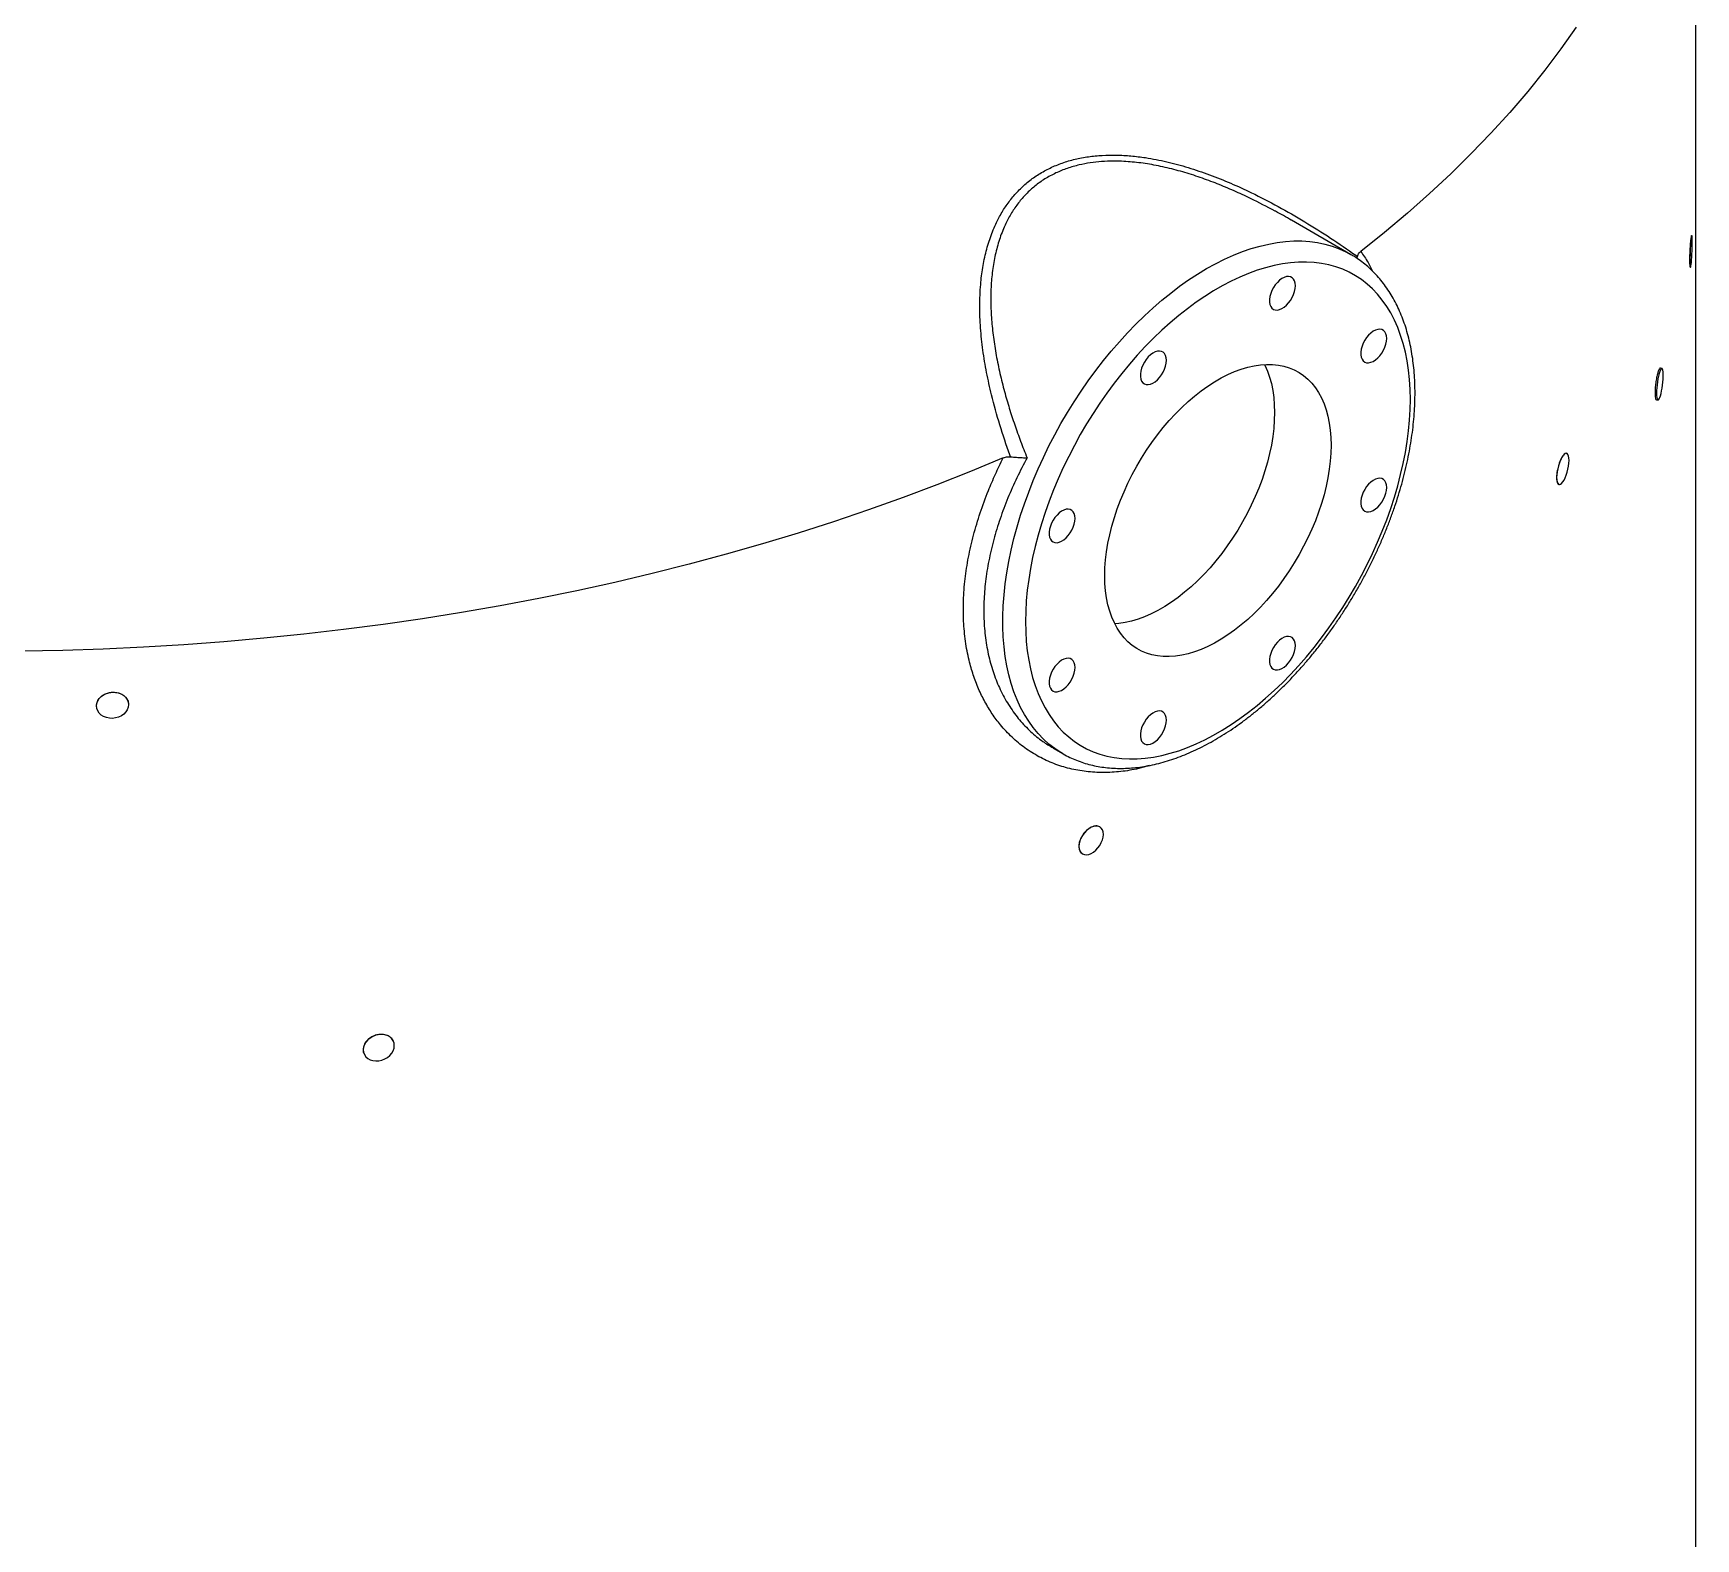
# Model space of a CAD drawing. Header units: millimetres. Extents: x 0 to 594, y 0 to 420.
# Drawn here: x 362.85 to 397.47, y 62.69 to 94.04 of the extents above; entities that cross this region are included whole.
import ezdxf

# ---------------------------------------------------------------- set-up
doc = ezdxf.new("R2010")
doc.units = ezdxf.units.MM

msp = doc.modelspace()

# ---------------------------------------------------------------- linework, layer by layer
at = {"color": 7, "linetype": 'Continuous', "lineweight": 25}
for p, q in [((397.4669, 39.9726), (397.4669, 101.7122)), ((390.2802, 89.4346), (389.0452, 90.1476)), ((397.385, 89.8316), (397.3845, 89.8316)), ((390.4185, 89.3466), (390.4209, 89.3907)), ((397.3562, 89.1656), (397.3567, 89.1655)), ((396.7619, 87.0616), (396.7308, 87.0685)), ((396.636, 86.4143), (396.6496, 86.4075)), ((396.6495, 86.4038), (396.6811, 86.403)), ((394.7773, 85.2924), (394.7768, 85.2926)), ((394.6199, 84.6446), (394.6205, 84.6445)), ((364.1647, 80.0051), (364.1648, 80.0042)), ((364.8262, 80.0885), (364.826, 80.0894)), ((384.0825, 79.1564), (384.2807, 79.042)), ((384.2807, 79.042), (384.2763, 79.0446)), ((385.0633, 77.5093), (385.0627, 77.5097)), ((384.6872, 76.9588), (384.6877, 76.9585)), ((369.7312, 72.7917), (369.7315, 72.7909)), ((370.3488, 73.0427), (370.3485, 73.0435))]:
    msp.add_line(p, q, dxfattribs=at)
at = {"color": 7, "linetype": 'Continuous', "lineweight": 25, "flags": 128}
for points in [[(394.9794, 94.1668), (394.6603, 93.716), (394.3228, 93.2698), (393.967, 92.8283), (393.5932, 92.3918), (393.2016, 91.9605), (392.7925, 91.5347), (392.3659, 91.1147), (391.9222, 90.7006), (391.4617, 90.2926), (390.9845, 89.8911), (390.491, 89.4962)], [(397.3709, 89.7708), (397.3661, 89.7281), (397.3615, 89.6766), (397.3573, 89.6183), (397.3536, 89.5553), (397.3505, 89.4902), (397.3483, 89.4254), (397.3469, 89.3635), (397.3464, 89.3067), (397.3469, 89.2573), (397.3483, 89.2171), (397.3505, 89.1878), (397.3536, 89.1704), (397.3573, 89.1657), (397.3615, 89.1737), (397.3661, 89.1942), (397.3709, 89.2264)], [(397.3709, 89.2264), (397.3756, 89.2691), (397.3802, 89.3206), (397.3845, 89.3789), (397.3882, 89.4418), (397.3912, 89.5069), (397.3935, 89.5717), (397.3949, 89.6337), (397.3953, 89.6905), (397.3949, 89.7399), (397.3935, 89.78), (397.3912, 89.8094), (397.3882, 89.8267), (397.3845, 89.8315), (397.3802, 89.8235), (397.3756, 89.803), (397.3709, 89.7708)], [(391.5231, 86.4154), (391.5189, 86.6236), (391.5065, 86.8266), (391.4858, 87.0239), (391.4568, 87.2152), (391.4197, 87.4), (391.3745, 87.578), (391.3213, 87.7488), (391.2602, 87.912), (391.1914, 88.0674), (391.1149, 88.2145), (391.031, 88.353), (390.9397, 88.4828), (390.8414, 88.6035), (390.7362, 88.7149), (390.6244, 88.8167), (390.5061, 88.9087), (390.3815, 88.9908), (390.2511, 89.0627), (390.115, 89.1244), (389.9735, 89.1757), (389.8269, 89.2164), (389.6755, 89.2465), (389.5196, 89.266), (389.3596, 89.2748), (389.1958, 89.2728), (389.0284, 89.2602), (388.858, 89.2368), (388.6847, 89.2028), (388.5091, 89.1582), (388.3314, 89.1032), (388.152, 89.0378), (387.9713, 88.9621), (387.7896, 88.8764), (387.6074, 88.7808), (387.4249, 88.6755), (387.2427, 88.5607), (387.061, 88.4367), (386.8803, 88.3036), (386.7009, 88.1619), (386.5232, 88.0118), (386.3475, 87.8536), (386.1743, 87.6875), (386.0038, 87.5141), (385.8365, 87.3336), (385.6727, 87.1464), (385.5127, 86.9528), (385.3568, 86.7534), (385.2054, 86.5485), (385.0588, 86.3385), (384.9173, 86.1239), (384.7812, 85.905), (384.6507, 85.6825), (384.5262, 85.4567), (384.4079, 85.228), (384.296, 84.997), (384.1908, 84.7642), (384.0925, 84.53), (384.0013, 84.2949), (383.9174, 84.0594), (383.8409, 83.824), (383.7721, 83.5892), (383.711, 83.3555), (383.6578, 83.1233), (383.6126, 82.8931), (383.5755, 82.6654), (383.5465, 82.4407), (383.5258, 82.2195), (383.5134, 82.0021), (383.5092, 81.7891), (383.5134, 81.5809), (383.5258, 81.3779), (383.5465, 81.1806), (383.5755, 80.9893), (383.6126, 80.8045), (383.6578, 80.6265), (383.711, 80.4557), (383.7721, 80.2925), (383.8409, 80.1372), (383.9174, 79.9901), (384.0013, 79.8515), (384.0925, 79.7217), (384.1908, 79.601), (384.296, 79.4896), (384.4079, 79.3878), (384.5262, 79.2958), (384.6507, 79.2137), (384.7812, 79.1418), (384.9173, 79.0801), (385.0588, 79.0289), (385.2054, 78.9881), (385.3568, 78.958), (385.5127, 78.9385), (385.6727, 78.9298), (385.8365, 78.9317), (386.0038, 78.9444), (386.1743, 78.9677), (386.3475, 79.0017), (386.5232, 79.0463), (386.7009, 79.1014), (386.8803, 79.1668), (387.061, 79.2424), (387.2427, 79.3281), (387.4249, 79.4237), (387.6074, 79.5291), (387.7896, 79.6438), (387.9713, 79.7679), (388.152, 79.9009), (388.3314, 80.0426), (388.5091, 80.1927), (388.6847, 80.351), (388.858, 80.517), (389.0284, 80.6904), (389.1958, 80.871), (389.3596, 81.0582), (389.5196, 81.2517), (389.6755, 81.4511), (389.8269, 81.6561), (389.9735, 81.866), (390.115, 82.0807), (390.2511, 82.2995), (390.3815, 82.5221), (390.5061, 82.7479), (390.6244, 82.9765), (390.7362, 83.2075), (390.8414, 83.4403), (390.9397, 83.6745), (391.031, 83.9096), (391.1149, 84.1451), (391.1914, 84.3805), (391.2602, 84.6153), (391.3213, 84.8491), (391.3745, 85.0813), (391.4197, 85.3115), (391.4568, 85.5391), (391.4858, 85.7638), (391.5065, 85.9851), (391.5189, 86.2024), (391.5231, 86.4154)], [(389.1312, 88.7814), (389.1268, 88.8348), (389.1139, 88.8814), (389.0928, 88.9198), (389.0642, 88.9487), (389.0291, 88.9672), (388.9886, 88.9747), (388.9439, 88.971), (388.8965, 88.9561), (388.848, 88.9306), (388.7998, 88.8952), (388.7536, 88.8512), (388.7108, 88.7999), (388.6728, 88.743), (388.6408, 88.6823), (388.6159, 88.6197), (388.5988, 88.5573), (388.5901, 88.4971), (388.5901, 88.441), (388.5988, 88.3908), (388.6159, 88.3481), (388.6408, 88.3143), (388.6728, 88.2905), (388.7108, 88.2775), (388.7536, 88.2756), (388.7998, 88.2849), (388.848, 88.3052), (388.8965, 88.3357), (388.9439, 88.3756), (388.9886, 88.4234), (389.0291, 88.4778), (389.0642, 88.5368), (389.0928, 88.5987), (389.1139, 88.6614), (389.1268, 88.723), (389.1312, 88.7814)], [(391.0318, 87.6838), (391.0275, 87.7372), (391.0145, 87.7838), (390.9935, 87.8222), (390.9649, 87.8511), (390.9298, 87.8696), (390.8892, 87.8771), (390.8445, 87.8734), (390.7972, 87.8585), (390.7486, 87.833), (390.7005, 87.7977), (390.6542, 87.7536), (390.6114, 87.7023), (390.5735, 87.6454), (390.5415, 87.5847), (390.5166, 87.5222), (390.4995, 87.4598), (390.4908, 87.3995), (390.4908, 87.3434), (390.4995, 87.2932), (390.5166, 87.2505), (390.5415, 87.2167), (390.5735, 87.1929), (390.6114, 87.1799), (390.6542, 87.178), (390.7005, 87.1873), (390.7486, 87.2076), (390.7972, 87.2382), (390.8445, 87.278), (390.8892, 87.3258), (390.9298, 87.3802), (390.9649, 87.4392), (390.9935, 87.5011), (391.0145, 87.5638), (391.0275, 87.6254), (391.0318, 87.6838)], [(386.4432, 87.2297), (386.4389, 87.283), (386.4259, 87.3297), (386.4049, 87.3681), (386.3763, 87.397), (386.3412, 87.4155), (386.3006, 87.423), (386.2559, 87.4192), (386.2086, 87.4044), (386.16, 87.3789), (386.1119, 87.3435), (386.0656, 87.2995), (386.0228, 87.2482), (385.9849, 87.1913), (385.9529, 87.1306), (385.928, 87.068), (385.9109, 87.0056), (385.9022, 86.9454), (385.9022, 86.8893), (385.9109, 86.8391), (385.928, 86.7964), (385.9529, 86.7626), (385.9849, 86.7388), (386.0228, 86.7258), (386.0656, 86.7239), (386.1119, 86.7332), (386.16, 86.7535), (386.2086, 86.784), (386.2559, 86.8239), (386.3006, 86.8717), (386.3412, 86.926), (386.3763, 86.9851), (386.4049, 87.047), (386.4259, 87.1097), (386.4389, 87.1713), (386.4432, 87.2297)], [(385.1591, 82.7416), (385.1633, 82.9052), (385.1757, 83.0731), (385.1963, 83.2445), (385.2251, 83.419), (385.2619, 83.5958), (385.3066, 83.7745), (385.3591, 83.9543), (385.4192, 84.1346), (385.4866, 84.3148), (385.5612, 84.4942), (385.6427, 84.6723), (385.7307, 84.8484), (385.825, 85.0218), (385.9252, 85.1921), (386.031, 85.3585), (386.142, 85.5205), (386.2579, 85.6775), (386.3782, 85.8289), (386.5025, 85.9743), (386.6303, 86.1132), (386.7613, 86.2449), (386.8949, 86.3692), (387.0306, 86.4854), (387.1681, 86.5933), (387.3068, 86.6925), (387.4463, 86.7826), (387.586, 86.8632), (387.7254, 86.9341), (387.8641, 86.9951), (388.0016, 87.046), (388.1374, 87.0865), (388.271, 87.1165), (388.402, 87.1359), (388.5298, 87.1447), (388.6541, 87.1428), (388.7744, 87.1302), (388.8902, 87.1069), (389.0013, 87.0732), (389.1071, 87.0289), (389.2073, 86.9744), (389.3016, 86.9099), (389.3896, 86.8354), (389.4711, 86.7514), (389.5456, 86.658), (389.6131, 86.5557), (389.6732, 86.4447), (389.7257, 86.3255), (389.7704, 86.1985), (389.8072, 86.0642), (389.836, 85.923), (389.8566, 85.7753), (389.869, 85.6218), (389.8732, 85.4629), (389.869, 85.2993), (389.8566, 85.1315), (389.836, 84.96), (389.8072, 84.7856), (389.7704, 84.6087), (389.7257, 84.4301), (389.6732, 84.2503), (389.6131, 84.07), (389.5456, 83.8898), (389.4711, 83.7103), (389.3896, 83.5322), (389.3016, 83.3561), (389.2073, 83.1827), (389.1071, 83.0125), (389.0013, 82.8461), (388.8902, 82.6841), (388.7744, 82.5271), (388.6541, 82.3756), (388.5298, 82.2302), (388.402, 82.0914), (388.271, 81.9596), (388.1374, 81.8354), (388.0016, 81.7191), (387.8641, 81.6112), (387.7254, 81.512), (387.586, 81.422), (387.4463, 81.3413), (387.3068, 81.2704), (387.1681, 81.2094), (387.0306, 81.1586), (386.8949, 81.1181), (386.7613, 81.0881), (386.6303, 81.0686), (386.5025, 81.0598), (386.3782, 81.0618), (386.2579, 81.0744), (386.142, 81.0976), (386.031, 81.1314), (385.9252, 81.1756), (385.825, 81.2301), (385.7307, 81.2947), (385.6427, 81.3691), (385.5612, 81.4532), (385.4866, 81.5465), (385.4192, 81.6489), (385.3591, 81.7598), (385.3066, 81.879), (385.2619, 82.006), (385.2251, 82.1403), (385.1963, 82.2816), (385.1757, 82.4292), (385.1633, 82.5827), (385.1591, 82.7416)], [(388.4858, 87.1428), (388.4947, 87.125), (388.5472, 87.0059), (388.5919, 86.8789), (388.6287, 86.7445), (388.6575, 86.6033), (388.6781, 86.4557), (388.6905, 86.3021), (388.6947, 86.1433), (388.6905, 85.9797), (388.6781, 85.8118), (388.6575, 85.6404), (388.6287, 85.4659), (388.5919, 85.289), (388.5472, 85.1104), (388.4947, 84.9306), (388.4346, 84.7503), (388.3671, 84.5701), (388.2926, 84.3906), (388.2111, 84.2126), (388.1231, 84.0365), (388.0288, 83.863), (387.9286, 83.6928), (387.8228, 83.5264), (387.7117, 83.3644), (387.5959, 83.2074), (387.4756, 83.056), (387.3513, 82.9106), (387.2235, 82.7717), (387.0925, 82.64), (386.9589, 82.5157), (386.8231, 82.3994), (386.6856, 82.2915), (386.5469, 82.1924), (386.4075, 82.1023), (386.2678, 82.0217), (386.1283, 81.9507), (385.9896, 81.8897), (385.8521, 81.8389), (385.7164, 81.7984), (385.5827, 81.7684), (385.4518, 81.749), (385.368, 81.742)], [(396.6516, 86.545), (396.6529, 86.4971), (396.6566, 86.4578), (396.6626, 86.4283), (396.6707, 86.4098), (396.6806, 86.403), (396.692, 86.4081), (396.7043, 86.4249), (396.7173, 86.4529), (396.7304, 86.4909), (396.7432, 86.5376), (396.7551, 86.5914), (396.7658, 86.6503), (396.7748, 86.7122), (396.7819, 86.7748), (396.7868, 86.8358), (396.7893, 86.8932), (396.7893, 86.9447), (396.7868, 86.9885), (396.7819, 87.0231), (396.7748, 87.0472), (396.7658, 87.0599), (396.7551, 87.0607), (396.7432, 87.0497), (396.7304, 87.0272), (396.7173, 86.9941), (396.7043, 86.9515), (396.692, 86.901), (396.6806, 86.8444), (396.6707, 86.7838), (396.6626, 86.7213), (396.6566, 86.6592), (396.6529, 86.5997), (396.6516, 86.545)], [(383.0445, 85.1975), (382.3605, 84.9126), (381.665, 84.6371), (380.9584, 84.3712), (380.241, 84.1151), (379.5134, 83.8689), (378.7758, 83.6327), (378.0287, 83.4066), (377.2726, 83.1908), (376.5078, 82.9855), (375.7348, 82.7906), (374.954, 82.6064), (374.1659, 82.4329), (373.3709, 82.2703), (372.5694, 82.1186), (371.7619, 81.9778), (370.9489, 81.8482), (370.1308, 81.7298), (369.308, 81.6225), (368.4811, 81.5266), (367.6504, 81.442), (366.8166, 81.3688), (365.9799, 81.307), (365.141, 81.2567), (364.3002, 81.2178), (363.458, 81.1905), (362.615, 81.1747)], [(394.6989, 85.2406), (394.6737, 85.2008), (394.6496, 85.152), (394.6273, 85.0962), (394.6077, 85.0354), (394.5917, 84.9721), (394.5798, 84.9087), (394.5725, 84.8475), (394.57, 84.791), (394.5725, 84.7413), (394.5798, 84.7004), (394.5917, 84.6697), (394.6077, 84.6505), (394.6273, 84.6436), (394.6496, 84.6491), (394.6737, 84.6669), (394.6989, 84.6963)], [(394.6989, 84.6963), (394.724, 84.7361), (394.7482, 84.7849), (394.7705, 84.8407), (394.79, 84.9015), (394.8061, 84.9648), (394.818, 85.0283), (394.8253, 85.0894), (394.8278, 85.1459), (394.8253, 85.1956), (394.818, 85.2366), (394.8061, 85.2672), (394.79, 85.2864), (394.7705, 85.2934), (394.7482, 85.2878), (394.724, 85.27), (394.6989, 85.2406)], [(391.0318, 84.5799), (391.0275, 84.6332), (391.0145, 84.6799), (390.9935, 84.7183), (390.9649, 84.7472), (390.9298, 84.7657), (390.8892, 84.7732), (390.8445, 84.7694), (390.7972, 84.7546), (390.7486, 84.7291), (390.7005, 84.6937), (390.6542, 84.6497), (390.6114, 84.5984), (390.5735, 84.5415), (390.5415, 84.4808), (390.5166, 84.4182), (390.4995, 84.3558), (390.4908, 84.2956), (390.4908, 84.2395), (390.4995, 84.1893), (390.5166, 84.1466), (390.5415, 84.1128), (390.5735, 84.089), (390.6114, 84.076), (390.6542, 84.0741), (390.7005, 84.0834), (390.7486, 84.1037), (390.7972, 84.1342), (390.8445, 84.1741), (390.8892, 84.2219), (390.9298, 84.2762), (390.9649, 84.3353), (390.9935, 84.3972), (391.0145, 84.4599), (391.0275, 84.5215), (391.0318, 84.5799)], [(384.5426, 83.9376), (384.5382, 83.991), (384.5253, 84.0376), (384.5042, 84.076), (384.4756, 84.1049), (384.4405, 84.1234), (384.4, 84.1309), (384.3553, 84.1272), (384.3079, 84.1123), (384.2593, 84.0868), (384.2112, 84.0515), (384.165, 84.0075), (384.1222, 83.9562), (384.0842, 83.8993), (384.0522, 83.8385), (384.0273, 83.776), (384.0102, 83.7136), (384.0015, 83.6534), (384.0015, 83.5972), (384.0102, 83.547), (384.0273, 83.5044), (384.0522, 83.4706), (384.0842, 83.4468), (384.1222, 83.4337), (384.165, 83.4318), (384.2112, 83.4412), (384.2593, 83.4614), (384.3079, 83.492), (384.3553, 83.5318), (384.4, 83.5797), (384.4405, 83.634), (384.4756, 83.693), (384.5042, 83.7549), (384.5253, 83.8177), (384.5382, 83.8792), (384.5426, 83.9376)], [(389.1312, 81.2878), (389.1268, 81.3412), (389.1139, 81.3878), (389.0928, 81.4262), (389.0642, 81.4551), (389.0291, 81.4736), (388.9886, 81.4811), (388.9439, 81.4774), (388.8965, 81.4625), (388.848, 81.437), (388.7998, 81.4017), (388.7536, 81.3577), (388.7108, 81.3064), (388.6728, 81.2494), (388.6408, 81.1887), (388.6159, 81.1262), (388.5988, 81.0638), (388.5901, 81.0036), (388.5901, 80.9474), (388.5988, 80.8972), (388.6159, 80.8546), (388.6408, 80.8208), (388.6728, 80.797), (388.7108, 80.7839), (388.7536, 80.782), (388.7998, 80.7914), (388.848, 80.8116), (388.8965, 80.8422), (388.9439, 80.882), (388.9886, 80.9299), (389.0291, 80.9842), (389.0642, 81.0432), (389.0928, 81.1051), (389.1139, 81.1679), (389.1268, 81.2294), (389.1312, 81.2878)], [(384.5426, 80.8337), (384.5382, 80.8871), (384.5253, 80.9337), (384.5042, 80.9721), (384.4756, 81.001), (384.4405, 81.0195), (384.4, 81.027), (384.3553, 81.0233), (384.3079, 81.0084), (384.2593, 80.9829), (384.2112, 80.9476), (384.165, 80.9035), (384.1222, 80.8522), (384.0842, 80.7953), (384.0522, 80.7346), (384.0273, 80.672), (384.0102, 80.6096), (384.0015, 80.5494), (384.0015, 80.4933), (384.0102, 80.4431), (384.0273, 80.4004), (384.0522, 80.3666), (384.0842, 80.3428), (384.1222, 80.3298), (384.165, 80.3279), (384.2112, 80.3372), (384.2593, 80.3575), (384.3079, 80.388), (384.3553, 80.4279), (384.4, 80.4757), (384.4405, 80.5301), (384.4756, 80.5891), (384.5042, 80.651), (384.5253, 80.7137), (384.5382, 80.7753), (384.5426, 80.8337)], [(364.4955, 79.7742), (364.4306, 79.7766), (364.3683, 79.7895), (364.3108, 79.8122), (364.2604, 79.8439), (364.2191, 79.8834), (364.1884, 79.9291), (364.1694, 79.9794), (364.1631, 80.0322), (364.1694, 80.0856), (364.1884, 80.1375), (364.2191, 80.1858), (364.2604, 80.2288), (364.3108, 80.2648), (364.3683, 80.2924), (364.4306, 80.3105), (364.4955, 80.3185)], [(364.4955, 80.3185), (364.5604, 80.3161), (364.6227, 80.3032), (364.6802, 80.2805), (364.7306, 80.2488), (364.7719, 80.2093), (364.8026, 80.1636), (364.8215, 80.1133), (364.8279, 80.0605), (364.8215, 80.0071), (364.8026, 79.9552), (364.7719, 79.9069), (364.7306, 79.8639), (364.6802, 79.8279), (364.6227, 79.8003), (364.5604, 79.7821), (364.4955, 79.7742)], [(386.4432, 79.7361), (386.4389, 79.7895), (386.4259, 79.8361), (386.4049, 79.8745), (386.3763, 79.9034), (386.3412, 79.9219), (386.3006, 79.9294), (386.2559, 79.9257), (386.2086, 79.9108), (386.16, 79.8853), (386.1119, 79.85), (386.0656, 79.8059), (386.0228, 79.7547), (385.9849, 79.6977), (385.9529, 79.637), (385.928, 79.5745), (385.9109, 79.5121), (385.9022, 79.4518), (385.9022, 79.3957), (385.9109, 79.3455), (385.928, 79.3028), (385.9529, 79.2691), (385.9849, 79.2453), (386.0228, 79.2322), (386.0656, 79.2303), (386.1119, 79.2397), (386.16, 79.2599), (386.2086, 79.2905), (386.2559, 79.3303), (386.3006, 79.3781), (386.3412, 79.4325), (386.3763, 79.4915), (386.4049, 79.5534), (386.4259, 79.6161), (386.4389, 79.6777), (386.4432, 79.7361)], [(384.8755, 77.5061), (384.8259, 77.4766), (384.7781, 77.4378), (384.7342, 77.3911), (384.6956, 77.3384), (384.664, 77.2817), (384.6405, 77.2232), (384.626, 77.165), (384.6211, 77.1095), (384.626, 77.0588), (384.6405, 77.0148), (384.664, 76.9793), (384.6956, 76.9535), (384.7342, 76.9385), (384.7781, 76.9348), (384.8259, 76.9427), (384.8755, 76.9617)], [(384.8755, 76.9617), (384.9251, 76.9912), (384.9729, 77.03), (385.0168, 77.0766), (385.0554, 77.1293), (385.087, 77.186), (385.1105, 77.2446), (385.125, 77.3027), (385.1299, 77.3582), (385.125, 77.4089), (385.1105, 77.4529), (385.087, 77.4885), (385.0554, 77.5143), (385.0168, 77.5293), (384.9729, 77.5329), (384.9251, 77.5251), (384.8755, 77.5061)], [(370.0402, 73.189), (369.9769, 73.1752), (369.916, 73.1514), (369.8599, 73.1187), (369.8107, 73.0781), (369.7704, 73.0314), (369.7404, 72.9803), (369.722, 72.9267), (369.7157, 72.8727), (369.722, 72.8205), (369.7404, 72.7719), (369.7704, 72.729), (369.8107, 72.6932), (369.8599, 72.666), (369.916, 72.6485), (369.9769, 72.6413), (370.0402, 72.6447)], [(370.0402, 72.6447), (370.1035, 72.6585), (370.1643, 72.6823), (370.2204, 72.715), (370.2696, 72.7556), (370.31, 72.8023), (370.3399, 72.8534), (370.3584, 72.907), (370.3646, 72.961), (370.3584, 73.0132), (370.3399, 73.0618), (370.31, 73.1047), (370.2696, 73.1405), (370.2204, 73.1677), (370.1643, 73.1852), (370.1035, 73.1924), (370.0402, 73.189)]]:
    msp.add_lwpolyline(points, dxfattribs=at)
at = {"color": 8, "linetype": 'Continuous', "lineweight": 25, "flags": 128}
msp.add_lwpolyline([(384.2763, 79.0446), (384.2474, 79.0617), (384.1192, 79.1459), (383.9971, 79.2401), (383.8815, 79.3441), (383.7725, 79.4577), (383.6704, 79.5806), (383.5753, 79.7126), (383.4875, 79.8535), (383.4071, 80.003), (383.3344, 80.1608), (383.2693, 80.3266), (383.2121, 80.5), (383.1628, 80.6807), (383.1216, 80.8684), (383.0886, 81.0627), (383.0637, 81.2632), (383.0471, 81.4696), (383.0388, 81.6813), (383.0388, 81.8981), (383.0471, 82.1194), (383.0637, 82.3449), (383.0886, 82.5741), (383.1216, 82.8066), (383.1628, 83.0418), (383.2121, 83.2794), (383.2693, 83.5189), (383.3344, 83.7598), (383.4071, 84.0016), (383.4875, 84.2439), (383.5753, 84.4862), (383.6704, 84.728), (383.7725, 84.9688), (383.8815, 85.2082), (383.9971, 85.4457), (384.1192, 85.6809), (384.2474, 85.9132), (384.3816, 86.1422), (384.5215, 86.3675), (384.6668, 86.5887), (384.8172, 86.8052), (384.9724, 87.0167), (385.1321, 87.2228), (385.296, 87.423), (385.4638, 87.617), (385.6352, 87.8044), (385.8098, 87.9848), (385.9873, 88.1579), (386.1673, 88.3233), (386.3494, 88.4807), (386.5334, 88.6298), (386.7189, 88.7703), (386.9055, 88.902), (387.0928, 89.0244), (387.2804, 89.1376), (387.4681, 89.2411), (387.6554, 89.3349), (387.842, 89.4186), (388.0274, 89.4923), (388.2114, 89.5556), (388.3936, 89.6086), (388.5736, 89.651), (388.7511, 89.6828), (388.9257, 89.704), (389.0971, 89.7145), (389.2649, 89.7142), (389.4288, 89.7032), (389.5885, 89.6816), (389.7437, 89.6493), (389.8941, 89.6064), (390.0394, 89.5529), (390.1792, 89.4891), (390.2802, 89.4346)], dxfattribs=at)
at = {"color": 7, "linetype": 'Continuous', "lineweight": 25}
for points, knots in [([(383.1984, 85.2212), (383.1939, 85.2334), (383.1136, 85.453), (382.9692, 85.8821), (382.81, 86.4556), (382.6953, 86.9755), (382.6177, 87.4402), (382.5682, 87.9032), (382.5508, 88.3616), (382.5676, 88.7813), (382.6142, 89.1617), (382.6849, 89.5025), (382.7857, 89.8308), (382.9094, 90.1198), (383.0505, 90.3697), (383.2016, 90.5834), (383.3744, 90.7796), (383.5686, 90.9557), (383.7847, 91.1084), (384.0202, 91.2374), (384.2723, 91.3417), (384.5388, 91.4205), (384.818, 91.4728), (385.1074, 91.5005), (385.404, 91.5053), (385.7049, 91.4886), (386.0547, 91.4461), (386.4535, 91.3681), (386.8995, 91.2471), (387.3432, 91.0963), (387.782, 90.9203), (388.2605, 90.7016), (388.7761, 90.4359), (389.3256, 90.1191), (389.863, 89.7785), (390.2251, 89.5302), (390.4095, 89.3988), (390.4209, 89.3907)], [0, 0, 0, 0, 0.00280368, 0.05045201, 0.09809458, 0.13316555, 0.16834403, 0.20351829, 0.23861818, 0.27362332, 0.30136076, 0.32918365, 0.35697294, 0.38466441, 0.40631754, 0.4280492, 0.44976576, 0.47139829, 0.49306868, 0.51483623, 0.53660784, 0.55828387, 0.58007038, 0.60195245, 0.62389187, 0.64582052, 0.66764618, 0.69959079, 0.73164967, 0.76379841, 0.79595179, 0.82797592, 0.87023072, 0.91255482, 0.95490524, 0.99719632, 1, 1, 1, 1]), ([(389.0439, 90.1452), (388.9356, 90.21), (388.8243, 90.2765), (388.7096, 90.3353), (388.7065, 90.3368)], [0, 0, 0, 0, 0.97339386, 1, 1, 1, 1]), ([(397.3564, 89.1703), (397.3551, 89.1695), (397.3513, 89.1671), (397.3471, 89.2043), (397.3444, 89.2747), (397.3451, 89.3722), (397.3487, 89.4835), (397.3549, 89.5962), (397.3627, 89.6988), (397.3682, 89.747), (397.3709, 89.7708)], [0, 0, 0, 0, 0.0689474, 0.202555, 0.3361652, 0.4697739, 0.6033771, 0.7369843, 0.8705945, 1, 1, 1, 1]), ([(397.3709, 89.7708), (397.3709, 89.7714), (397.3738, 89.7935), (397.3788, 89.8254), (397.3827, 89.8276), (397.3844, 89.8286)], [0, 0, 0, 0, 0.0174387, 0.5641748, 1, 1, 1, 1]), ([(391.6207, 86.5515), (391.6205, 86.5886), (391.6199, 86.6957), (391.6128, 86.8697), (391.5969, 87.072), (391.5731, 87.2694), (391.5413, 87.4617), (391.5017, 87.6484), (391.4542, 87.8291), (391.3989, 88.0036), (391.336, 88.1712), (391.2655, 88.3318), (391.1877, 88.485), (391.1026, 88.6303), (391.0107, 88.7675), (390.912, 88.8964), (390.8068, 89.0167), (390.6955, 89.1282), (390.5784, 89.2309), (390.4552, 89.324), (390.3549, 89.392), (390.2939, 89.4257), (390.2777, 89.4347)], [0, 0, 0, 0, 0.0285601, 0.0825303, 0.1365235, 0.1905068, 0.2444618, 0.298365, 0.3521899, 0.4059008, 0.4594635, 0.5128388, 0.5659918, 0.618889, 0.6715045, 0.7238229, 0.7758434, 0.827579, 0.8790589, 0.9303256, 0.9814345, 1, 1, 1, 1]), ([(390.4209, 89.3907), (390.425, 89.404), (390.4334, 89.4312), (390.4575, 89.4669), (390.4796, 89.4862), (390.491, 89.4962)], [0, 0, 0, 0, 0.31818942, 0.64757129, 1, 1, 1, 1]), ([(396.7305, 87.0676), (396.7303, 87.068), (396.7247, 87.0756), (396.7092, 87.0554), (396.6861, 87.0055), (396.6625, 86.921), (396.6418, 86.8169), (396.6263, 86.7034), (396.618, 86.5936), (396.618, 86.5003), (396.625, 86.4402), (396.633, 86.4215), (396.636, 86.4143)], [0, 0, 0, 0, 0.0060722, 0.121302, 0.2365754, 0.3518752, 0.4671689, 0.5824337, 0.6976484, 0.8128124, 0.927961, 1, 1, 1, 1]), ([(384.2762, 79.0455), (384.2828, 79.0414), (384.3328, 79.0104), (384.4312, 78.9614), (384.5714, 78.8992), (384.7168, 78.8472), (384.8663, 78.8045), (385.0202, 78.7715), (385.178, 78.748), (385.3396, 78.7343), (385.5048, 78.7304), (385.6732, 78.7363), (385.8446, 78.7521), (386.0187, 78.7778), (386.1951, 78.8133), (386.3734, 78.8587), (386.5533, 78.9139), (386.7344, 78.9786), (386.9164, 79.0529), (387.0989, 79.1365), (387.2815, 79.2292), (387.4639, 79.3308), (387.6458, 79.4412), (387.8268, 79.56), (388.0067, 79.687), (388.1852, 79.822), (388.3618, 79.9646), (388.5365, 80.1148), (388.7088, 80.272), (388.8786, 80.4362), (389.0454, 80.6069), (389.2091, 80.7839), (389.3694, 80.9668), (389.5261, 81.1554), (389.6788, 81.3492), (389.8273, 81.5481), (389.9715, 81.7515), (390.1109, 81.9592), (390.2455, 82.1709), (390.3749, 82.3861), (390.499, 82.6045), (390.6176, 82.8257), (390.7304, 83.0493), (390.8373, 83.275), (390.938, 83.5024), (391.0325, 83.7311), (391.1204, 83.9607), (391.2017, 84.1909), (391.2762, 84.4212), (391.3438, 84.6512), (391.4043, 84.8807), (391.4576, 85.1091), (391.5036, 85.3362), (391.5423, 85.5615), (391.5734, 85.7846), (391.5969, 86.0053), (391.6127, 86.2231), (391.6198, 86.4049), (391.6205, 86.5134), (391.6207, 86.5515)], [0, 0, 0, 0, 0.0026239, 0.0198069, 0.036988, 0.0541873, 0.0714277, 0.0887283, 0.1061056, 0.1235704, 0.1411298, 0.1587852, 0.1765342, 0.1943703, 0.2122841, 0.2302644, 0.2482998, 0.2663783, 0.2844892, 0.3026227, 0.3207704, 0.3389256, 0.3570819, 0.3752349, 0.3933817, 0.4115204, 0.4296497, 0.447769, 0.4658783, 0.4839775, 0.5020671, 0.5201474, 0.5382197, 0.5562844, 0.5743425, 0.5923951, 0.6104429, 0.6284873, 0.6465291, 0.6645694, 0.6826098, 0.7006501, 0.7186922, 0.7367367, 0.7547847, 0.7728372, 0.7908958, 0.8089607, 0.8270336, 0.8451157, 0.8632071, 0.8813088, 0.8994222, 0.9175473, 0.9356845, 0.9538334, 0.9719948, 0.990167, 1, 1, 1, 1]), ([(383.0445, 85.1975), (383.076, 85.2084), (383.1245, 85.2252), (383.1791, 85.2222), (383.1984, 85.2212)], [0, 0, 0, 0, 0.6481322, 1, 1, 1, 1]), ([(383.1984, 85.2212), (383.2387, 85.2171), (383.3191, 85.2091), (383.4386, 85.2023), (383.5093, 85.2003), (383.5409, 85.2002), (383.5411, 85.2002)], [0, 0, 0, 0, 0.3391695, 0.6770072, 0.998021, 1, 1, 1, 1]), ([(394.6989, 85.2406), (394.6939, 85.2334), (394.6745, 85.2052), (394.6411, 85.1385), (394.6048, 85.0352), (394.579, 84.9241), (394.5668, 84.8183), (394.5695, 84.7283), (394.5877, 84.6695), (394.6064, 84.6419), (394.6196, 84.6451), (394.62, 84.6451)], [0, 0, 0, 0, 0.0468322, 0.1824263, 0.3180224, 0.4536312, 0.5892341, 0.7248258, 0.8604217, 0.9960218, 1, 1, 1, 1]), ([(394.7758, 85.2889), (394.7729, 85.2907), (394.7596, 85.2991), (394.732, 85.2811), (394.7083, 85.2521), (394.6989, 85.2406)], [0, 0, 0, 0, 0.1452598, 0.6608377, 1, 1, 1, 1]), ([(364.1666, 80.0053), (364.165, 80.0145), (364.1586, 80.0539), (364.1766, 80.1255), (364.2306, 80.209), (364.3159, 80.2739), (364.4092, 80.3102), (364.471, 80.3162), (364.4955, 80.3185)], [0, 0, 0, 0, 0.0619345, 0.2633238, 0.4647152, 0.6661179, 0.8675144, 1, 1, 1, 1]), ([(364.4955, 80.3185), (364.5083, 80.3187), (364.5584, 80.3194), (364.6437, 80.302), (364.737, 80.2522), (364.7987, 80.1788), (364.8283, 80.1203), (364.826, 80.0896), (364.8259, 80.0894)], [0, 0, 0, 0, 0.0793783, 0.3092127, 0.5390523, 0.7689092, 0.9987572, 1, 1, 1, 1]), ([(384.8755, 77.5061), (384.8657, 77.5009), (384.8274, 77.4807), (384.7617, 77.4276), (384.6907, 77.3393), (384.6404, 77.2388), (384.6164, 77.1375), (384.6229, 77.0484), (384.6487, 76.9865), (384.6795, 76.9687), (384.6898, 76.9628)], [0, 0, 0, 0, 0.05040085, 0.19632941, 0.34226085, 0.48820464, 0.63414187, 0.78006734, 0.92599731, 1, 1, 1, 1]), ([(385.0612, 77.5071), (385.0451, 77.5166), (385.0088, 77.538), (384.9413, 77.5334), (384.8942, 77.5138), (384.8755, 77.5061)], [0, 0, 0, 0, 0.3271385, 0.7330092, 1, 1, 1, 1]), ([(370.0402, 73.189), (370.0276, 73.1869), (369.9788, 73.1789), (369.8952, 73.1465), (369.8051, 73.0805), (369.7406, 72.9956), (369.7127, 72.903), (369.7118, 72.8315), (369.7307, 72.7995), (369.7343, 72.7932)], [0, 0, 0, 0, 0.0618277, 0.2408368, 0.4198541, 0.5988847, 0.7779065, 0.9569145, 1, 1, 1, 1]), ([(370.3473, 73.0432), (370.3469, 73.0453), (370.3408, 73.0766), (370.2957, 73.1251), (370.2161, 73.176), (370.1243, 73.1958), (370.0641, 73.191), (370.0402, 73.189)], [0, 0, 0, 0, 0.0187999, 0.287041, 0.5552821, 0.8235326, 1, 1, 1, 1])]:
    msp.add_open_spline(points, degree=3, knots=knots, dxfattribs=at)
at = {"color": 8, "linetype": 'Continuous', "lineweight": 25}
for points, knots in [([(388.7065, 90.3368), (388.5372, 90.426), (388.2549, 90.5745), (387.8515, 90.7602), (387.5022, 90.9068), (387.1459, 91.0391), (386.7832, 91.1549), (386.4151, 91.2509), (386.0491, 91.3224), (385.6875, 91.3667), (385.369, 91.38), (385.0923, 91.3694), (384.8565, 91.3436), (384.6167, 91.2982), (384.3763, 91.2293), (384.1361, 91.1324), (383.91, 91.0091), (383.7031, 90.8617), (383.5197, 90.694), (383.3575, 90.5075), (383.216, 90.3016), (383.0852, 90.06), (382.9729, 89.7831), (382.8833, 89.4687), (382.8231, 89.1397), (382.7898, 88.7949), (382.7823, 88.4397), (382.7988, 88.0759), (382.8375, 87.7064), (382.8965, 87.3325), (382.9744, 86.9551), (383.0666, 86.5881), (383.1699, 86.2321), (383.2824, 85.887), (383.4053, 85.5428), (383.4958, 85.3144), (383.5411, 85.2002)], [0, 0, 0, 0, 0.0451604, 0.0752655, 0.1053849, 0.1354822, 0.1664529, 0.197451, 0.2284031, 0.2587148, 0.2890183, 0.3099938, 0.3309942, 0.3519622, 0.3758922, 0.3998199, 0.424674, 0.4495287, 0.4735411, 0.4975563, 0.5223677, 0.5471832, 0.5782625, 0.6093506, 0.6413219, 0.6732996, 0.7064439, 0.7396234, 0.7727816, 0.8067687, 0.8407756, 0.8747696, 0.9060171, 0.9372655, 0.9686324, 1, 1, 1, 1]), ([(390.491, 89.4962), (390.5433, 89.4224), (390.6296, 89.3007), (390.6982, 89.1538), (390.7252, 89.096)], [0, 0, 0, 0, 0.6065027, 1, 1, 1, 1]), ([(386.083, 78.7923), (386.0106, 78.7705), (385.813, 78.7112), (385.4935, 78.6607), (385.1275, 78.6383), (384.7707, 78.6599), (384.4265, 78.7221), (384.0968, 78.8254), (383.7849, 78.9701), (383.493, 79.1544), (383.2251, 79.3756), (382.9997, 79.6152), (382.8133, 79.8649), (382.6606, 80.1169), (382.5284, 80.3881), (382.4181, 80.6765), (382.3237, 81.0048), (382.2532, 81.377), (382.2142, 81.7947), (382.2114, 82.2288), (382.2452, 82.6741), (382.3159, 83.128), (382.4213, 83.5877), (382.5598, 84.0515), (382.7163, 84.4757), (382.8789, 84.8581), (382.9893, 85.0844), (383.0445, 85.1975)], [0, 0, 0, 0, 0.0248062, 0.0677029, 0.11066, 0.1537699, 0.1968826, 0.2398439, 0.2833434, 0.3269963, 0.3706502, 0.4141506, 0.4492539, 0.4844779, 0.5197422, 0.5549648, 0.5900666, 0.633544, 0.6771779, 0.7208111, 0.7642887, 0.8072484, 0.8503576, 0.8934679, 0.936429, 0.9682148, 1, 1, 1, 1]), ([(383.5411, 85.2002), (383.469, 85.0621), (383.3244, 84.7851), (383.1377, 84.3601), (382.9756, 83.9298), (382.8417, 83.4929), (382.7393, 83.0555), (382.6709, 82.6231), (382.6377, 82.2029), (382.6392, 81.7934), (382.6767, 81.3957), (382.75, 81.0155), (382.8578, 80.6594), (382.999, 80.3261), (383.1743, 80.0172), (383.3798, 79.7388), (383.6118, 79.4968), (383.8451, 79.3012), (384.0115, 79.203), (384.0846, 79.1599)], [0, 0, 0, 0, 0.0568743, 0.1141099, 0.1726383, 0.2311661, 0.291373, 0.351579, 0.4107308, 0.4698821, 0.5307989, 0.5917169, 0.651526, 0.7113362, 0.7729301, 0.8345257, 0.8940016, 0.9534777, 1, 1, 1, 1])]:
    msp.add_open_spline(points, degree=3, knots=knots, dxfattribs=at)

doc.saveas('drawing.dxf')
